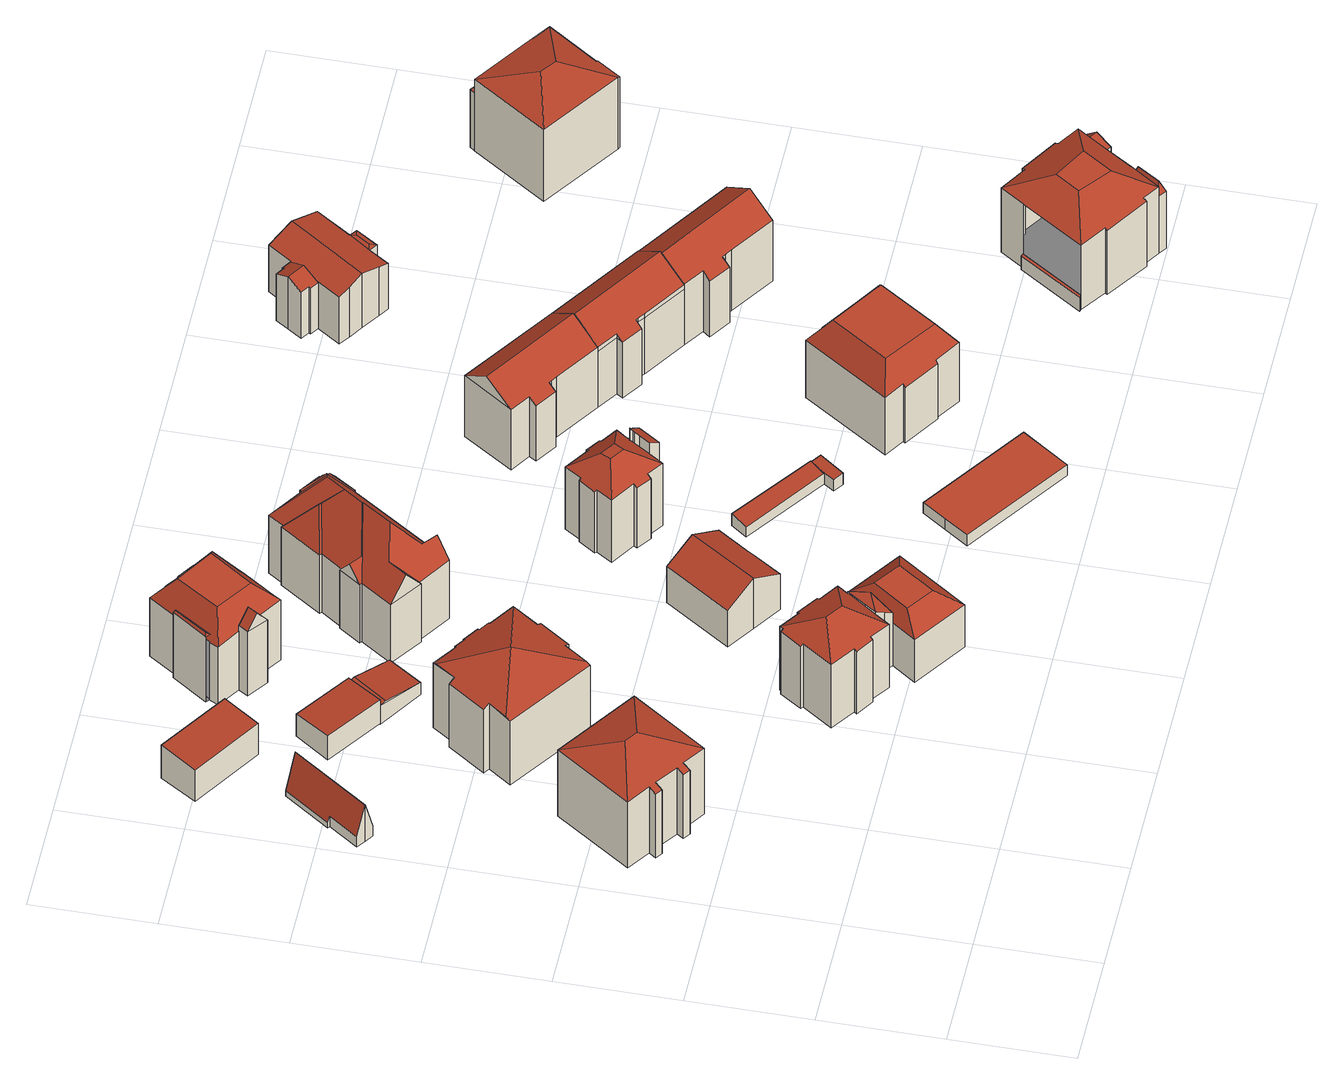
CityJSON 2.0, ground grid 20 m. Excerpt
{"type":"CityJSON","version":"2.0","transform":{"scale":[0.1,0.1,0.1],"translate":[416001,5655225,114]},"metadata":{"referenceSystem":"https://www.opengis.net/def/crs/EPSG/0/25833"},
"CityObjects":{
"building1":{"type":"Building","attributes":{"Dachtyp_tdc":"tdcFreeFormRoof","Gemeindeschluessel":14612000,"Dachneigung":20.12,"QualitaetDacherkennung":74,"Geometrietyp2DReferenz":"3000","measuredHeight":16.98,"function":"31001_9998","roofType":"5000"},"geometry":[{"type":"Solid","lod":"2","boundaries":[[[[0,1,2,3]],[[1,4,5,2]],[[4,6,7,5]],[[6,8,9,7]],[[10,11,12,13]],[[8,14,15,9]],[[14,16,17,15]],[[16,10,13,17]],[[11,18,19,12]],[[18,20,21,19]],[[20,22,23,21]],[[22,0,3,23]],[[18,11,10,16,14,8,6,4,1,0,24,25]],[[0,22,24]],[[3,2,5,7,9,15,17,13,12,19,21,23]],[[22,20,25,24]],[[20,18,25]]]],"semantics":{"surfaces":[{"type":"WallSurface"},{"type":"RoofSurface"},{"type":"GroundSurface"}],"values":[[0,0,0,0,0,0,0,0,0,0,0,0,1,1,2,1,1]]}}]},
"building2":{"type":"Building","attributes":{"Dachtyp_tdc":"tdcFreeFormRoof","Gemeindeschluessel":14612000,"Dachneigung":73.75,"QualitaetDacherkennung":15,"Geometrietyp2DReferenz":"3000","measuredHeight":8.06,"function":"31001_9998","roofType":"5000"},"geometry":[{"type":"Solid","lod":"2","boundaries":[[[[26,27,28,29]],[[27,30,31,28]],[[30,32,33,31]],[[32,34,35,33]],[[34,36,37,35]],[[36,38,39,37]],[[38,40,41,39]],[[40,26,29,41]],[[36,34,32,30]],[[30,27,26,40,38,36]],[[29,28,31,33,35,37,39,41]]]],"semantics":{"surfaces":[{"type":"WallSurface"},{"type":"RoofSurface"},{"type":"GroundSurface"}],"values":[[0,0,0,0,0,0,0,0,1,1,2]]}}]},
"building3":{"type":"Building","attributes":{"Dachtyp_tdc":"tdcPolyFlatRoof","Gemeindeschluessel":14612000,"Dachneigung":3.18,"QualitaetDacherkennung":76,"Geometrietyp2DReferenz":"3000","measuredHeight":7.12,"function":"31001_9998","roofType":"2100"},"geometry":[{"type":"Solid","lod":"2","boundaries":[[[[42,43,44,45]],[[43,46,47,44]],[[46,48,49,47]],[[48,42,45,49]],[[48,46,43,42]],[[45,44,47,49]]]],"semantics":{"surfaces":[{"type":"WallSurface"},{"type":"RoofSurface"},{"type":"GroundSurface"}],"values":[[0,0,0,0,1,2]]}}]},
"building4":{"type":"Building","attributes":{"Dachtyp_tdc":"tdcFreeFormRoof","Gemeindeschluessel":14612000,"Dachneigung":22.61,"QualitaetDacherkennung":59,"Geometrietyp2DReferenz":"3000","measuredHeight":17.23,"function":"31001_9998","roofType":"5000"},"geometry":[{"type":"Solid","lod":"2","boundaries":[[[[50,51,52,53]],[[51,54,55,52]],[[54,56,57,55]],[[56,58,59,57]],[[58,60,61,59]],[[60,62,63,61]],[[62,64,65,63]],[[64,66,67,65]],[[66,68,69,67]],[[68,70,71,69]],[[70,72,73,71]],[[72,74,75,73]],[[74,76,77,75]],[[76,78,79,77]],[[78,80,81,79]],[[80,82,83,81]],[[82,84,85,83]],[[84,86,87,85]],[[86,88,89,87]],[[88,50,53,89]],[[90,91,68,66,64,62,92]],[[93,88,86,84,82,80,78,76,74,72,70,91,90]],[[90,94,56,54,51,50,93]],[[58,94,90,92,60]],[[62,60,92]],[[58,56,94]],[[70,68,91]],[[50,88,93]],[[53,52,55,57,59,61,63,65,67,69,71,73,75,77,79,81,83,85,87,89]]]],"semantics":{"surfaces":[{"type":"WallSurface"},{"type":"RoofSurface"},{"type":"GroundSurface"}],"values":[[0,0,0,0,0,0,0,0,0,0,0,0,0,0,0,0,0,0,0,0,1,1,1,1,0,0,0,0,2]]}}]},
"building5":{"type":"Building","attributes":{"Dachtyp_tdc":"tdcPolyFlatRoof","Gemeindeschluessel":14612000,"Dachneigung":2.98,"QualitaetDacherkennung":59,"Geometrietyp2DReferenz":"3000","measuredHeight":5.09,"function":"31001_9998","roofType":"2100"},"geometry":[{"type":"Solid","lod":"2","boundaries":[[[[95,96,97,98]],[[96,99,100,97]],[[99,101,102,100]],[[101,95,98,102]],[[101,99,96,95]],[[98,97,100,102]]]],"semantics":{"surfaces":[{"type":"WallSurface"},{"type":"RoofSurface"},{"type":"GroundSurface"}],"values":[[0,0,0,0,1,2]]}}]},
"building6":{"type":"Building","attributes":{"Dachtyp_tdc":"tdcGableRoof","Gemeindeschluessel":14612000,"Dachneigung":12.32,"QualitaetDacherkennung":48,"Geometrietyp2DReferenz":"3000","measuredHeight":4.24,"function":"31001_9998","roofType":"3100"},"geometry":[{"type":"Solid","lod":"2","boundaries":[[[[103,104,105,106]],[[104,107,108,105]],[[107,109,110,108]],[[109,103,106,110]],[[107,104,111]],[[103,109,112]],[[104,103,112,111]],[[109,107,111,112]],[[106,105,108,110]]]],"semantics":{"surfaces":[{"type":"WallSurface"},{"type":"RoofSurface"},{"type":"GroundSurface"}],"values":[[0,0,0,0,0,0,1,1,2]]}}]},
"building7":{"type":"Building","attributes":{"Gemeindeschluessel":14612000,"Geometrietyp2DReferenz":"3000","function":"31001_9998","roofType":"9999"},"children":["building7-1","building7-2","building7-3"]},
"building7-1":{"type":"BuildingPart","attributes":{"Dachtyp_tdc":"tdcHipRoof","Dachneigung":28.48,"QualitaetDacherkennung":63,"Geometrietyp2DReferenz":"3000","measuredHeight":16.71,"roofType":"3200"},"parents":["building7"],"geometry":[{"type":"MultiSurface","lod":"2","boundaries":[[[113,114,115,116]],[[114,117,118,115]],[[117,119,120,118]],[[119,121,122,120]],[[121,123,124,122]],[[123,125,126,124]],[[125,127,128,126]],[[127,129,130,128]],[[129,131,132,130]],[[131,133,134,132]],[[133,135,136,134]],[[135,137,138,136]],[[137,139,140,138]],[[139,141,142,140]],[[143,144,145,146]],[[144,147,148,145]],[[147,149,150,148]],[[149,113,116,150]],[[144,143,141,139,137,151]],[[127,125,123,121,119,117,152]],[[137,135,133,131,129,127,152,151]],[[117,114,113,149,147,144,151,152]],[[116,115,118,120,122,124,126,128,130,132,134,136,138,140,142,146,145,148,150]]],"semantics":{"surfaces":[{"type":"WallSurface"},{"type":"RoofSurface"},{"type":"GroundSurface"}],"values":[0,0,0,0,0,0,0,0,0,0,0,0,0,0,0,0,0,0,1,1,1,1,2]}}]},
"building7-2":{"type":"BuildingPart","attributes":{"Dachtyp_tdc":"tdcTentRoof","Dachneigung":63.16,"QualitaetDacherkennung":28,"Geometrietyp2DReferenz":"3000","measuredHeight":14.8,"roofType":"4000"},"parents":["building7"],"geometry":[{"type":"MultiSurface","lod":"2","boundaries":[[[153,154,155,156,157]],[[154,158,146,155]],[[158,143,146]],[[159,160,161,142,141]],[[160,162,163,164,161]],[[153,162,165]],[[158,154,153,165]],[[159,158,165]],[[162,160,159,165]],[[156,155,146,142,161,164]]],"semantics":{"surfaces":[{"type":"WallSurface"},{"type":"RoofSurface"},{"type":"GroundSurface"}],"values":[0,0,0,0,0,1,1,1,1,2]}}]},
"building7-3":{"type":"BuildingPart","attributes":{"Dachtyp_tdc":"tdcCutTentRoof","Dachneigung":43.77,"QualitaetDacherkennung":62,"Geometrietyp2DReferenz":"3000","measuredHeight":12.51,"roofType":"9999"},"parents":["building7"],"geometry":[{"type":"MultiSurface","lod":"2","boundaries":[[[163,166,167,164]],[[166,168,169,167]],[[168,170,171,169]],[[170,172,173,171]],[[172,174,156,173]],[[174,157,156]],[[168,166,175,176]],[[170,168,176,177]],[[172,170,177,178]],[[166,163,157,174,172,178,175]],[[178,177,176,175]],[[164,167,169,171,173,156]]],"semantics":{"surfaces":[{"type":"WallSurface"},{"type":"RoofSurface"},{"type":"GroundSurface"}],"values":[0,0,0,0,0,0,1,1,1,1,1,2]}}]},
"building8":{"type":"Building","attributes":{"Gemeindeschluessel":14612000,"Geometrietyp2DReferenz":"3000","function":"31001_9998","roofType":"9999"},"children":["building8-1","building8-2","building8-3"]},
"building8-1":{"type":"BuildingPart","attributes":{"Dachtyp_tdc":"tdcGableRoof","Dachneigung":56.46,"QualitaetDacherkennung":39,"Geometrietyp2DReferenz":"3000","measuredHeight":16.52,"roofType":"3100"},"parents":["building8"],"geometry":[{"type":"MultiSurface","lod":"2","boundaries":[[[179,180,181,182,183]],[[180,184,185,181]],[[184,186,187,188,185]],[[184,180,189]],[[179,186,190]],[[180,179,190,189]],[[186,184,189,190]],[[182,181,185,188]]],"semantics":{"surfaces":[{"type":"WallSurface"},{"type":"RoofSurface"},{"type":"GroundSurface"}],"values":[0,0,0,0,0,1,1,2]}}]},
"building8-2":{"type":"BuildingPart","attributes":{"Dachtyp_tdc":"tdcFreeFormRoof","Dachneigung":47.34,"QualitaetDacherkennung":14,"Geometrietyp2DReferenz":"3000","measuredHeight":14.42,"roofType":"5000"},"parents":["building8"],"geometry":[{"type":"MultiSurface","lod":"2","boundaries":[[[191,192,193]],[[194,191,193,195]],[[196,197,198,199,200]],[[192,201,199,198]],[[201,195,202,200,199]],[[194,195,201]],[[191,194,201,192]]],"semantics":{"surfaces":[{"type":"RoofSurface"},{"type":"GroundSurface"},{"type":"WallSurface"}],"values":[0,0,1,2,2,0,0]}}]},
"building8-3":{"type":"BuildingPart","attributes":{"Dachtyp_tdc":"tdcCutTentRoof","Dachneigung":51.37,"QualitaetDacherkennung":47,"Geometrietyp2DReferenz":"3000","measuredHeight":16.98,"roofType":"9999"},"parents":["building8"],"geometry":[{"type":"MultiSurface","lod":"2","boundaries":[[[187,203,188]],[[203,204,205,188]],[[204,206,197,205]],[[202,207,200]],[[207,208,209,200]],[[208,210,211,209]],[[210,212,213,211]],[[212,214,215,213]],[[214,216,217,215]],[[216,218,219,217]],[[218,220,221,219]],[[220,222,223,221]],[[222,224,225,223]],[[224,226,227,225]],[[226,228,229,227]],[[228,230,231,229]],[[230,232,233,231]],[[232,234,235,233]],[[234,236,237,235]],[[236,238,239,237]],[[238,183,182,239]],[[208,207,202,240,206,204,241,242]],[[226,224,222,220,218,216,214,212,210,208,242,243]],[[236,234,232,230,228,226,243,244]],[[204,203,187,183,238,236,244,241]],[[244,243,242,241]],[[188,205,197,196,200,209,211,213,215,217,219,221,223,225,227,229,231,233,235,237,239,182]]],"semantics":{"surfaces":[{"type":"WallSurface"},{"type":"RoofSurface"},{"type":"GroundSurface"}],"values":[0,0,0,0,0,0,0,0,0,0,0,0,0,0,0,0,0,0,0,0,0,1,1,1,1,1,2]}}]},
"building9":{"type":"Building","attributes":{"Dachtyp_tdc":"tdcGableRoof","Gemeindeschluessel":14612000,"Dachneigung":29.29,"QualitaetDacherkennung":78,"Geometrietyp2DReferenz":"3000","measuredHeight":10.81,"function":"31001_9998","roofType":"3100"},"geometry":[{"type":"Solid","lod":"2","boundaries":[[[[245,246,247,248]],[[246,249,250,247]],[[249,251,252,250]],[[251,253,254,252]],[[253,255,256,254]],[[255,257,258,256]],[[257,259,260,258]],[[259,245,248,260]],[[255,253,251,249]],[[249,246,245,259,257,255]],[[248,247,250,252,254,256,258,260]]]],"semantics":{"surfaces":[{"type":"WallSurface"},{"type":"RoofSurface"},{"type":"GroundSurface"}],"values":[[0,0,0,0,0,0,0,0,1,1,2]]}}]},
"building10":{"type":"Building","attributes":{"Dachtyp_tdc":"tdcFreeFormRoof","Gemeindeschluessel":14612000,"Dachneigung":52.91,"QualitaetDacherkennung":22,"Geometrietyp2DReferenz":"3000","measuredHeight":20.85,"function":"31001_9998","roofType":"5000"},"geometry":[{"type":"Solid","lod":"2","boundaries":[[[[261,262,263,264]],[[262,265,266,263]],[[265,267,268,266]],[[267,269,270,268]],[[269,271,272,270]],[[271,273,274,272]],[[273,275,276,274]],[[275,277,278,276]],[[277,279,280,278]],[[279,281,282,280]],[[281,283,284,282]],[[283,285,286,284]],[[285,287,288,286]],[[287,289,290,288]],[[289,291,292,290]],[[291,293,294,292]],[[293,295,296,294]],[[295,297,298,296]],[[297,299,300,298]],[[299,301,302,300]],[[301,303,304,302]],[[303,305,306,304]],[[305,307,308,306]],[[307,309,310,308]],[[309,311,312,310]],[[311,313,314,312]],[[313,261,264,314]],[[315,316,317,318,313,311]],[[315,311,309]],[[316,315,309,307]],[[319,320,317,316,307,305]],[[319,305,303]],[[320,319,303,301]],[[321,322,323,324,325,326,327,318,317,320,301,299]],[[328,321,299,297]],[[329,330,331,328,297,295]],[[329,295,293]],[[330,329,293,291]],[[331,330,291,289]],[[332,333,322,321,328,331,289,287]],[[334,332,287,285]],[[335,334,285,283]],[[335,283,281]],[[333,332,334,335,281,279]],[[323,322,333,279,277]],[[324,323,277,275]],[[325,324,275,273]],[[336,337,326,325,273,271]],[[336,271,269]],[[337,336,269,267]],[[338,327,326,337,267,265]],[[339,338,265,262]],[[339,262,261]],[[318,327,338,339,261,313]],[[264,263,266,268,270,272,274,276,278,280,282,284,286,288,290,292,294,296,298,300,302,304,306,308,310,312,314]]]],"semantics":{"surfaces":[{"type":"WallSurface"},{"type":"RoofSurface"},{"type":"GroundSurface"}],"values":[[0,0,0,0,0,0,0,0,0,0,0,0,0,0,0,0,0,0,0,0,0,0,0,0,0,0,0,1,0,1,1,0,1,1,1,1,1,1,1,1,1,1,1,1,1,1,1,1,1,1,1,1,0,1,2]]}}]},
"building11":{"type":"Building","attributes":{"Gemeindeschluessel":14612000,"Geometrietyp2DReferenz":"3000","function":"31001_9998","roofType":"9999"},"children":["building11-1","building11-2"]},
"building11-1":{"type":"BuildingPart","attributes":{"Dachtyp_tdc":"tdcPolyFlatRoof","Dachneigung":35.39,"QualitaetDacherkennung":50,"Geometrietyp2DReferenz":"3000","measuredHeight":15.8,"roofType":"2100"},"parents":["building11"],"geometry":[{"type":"MultiSurface","lod":"2","boundaries":[[[340,341,342,343]],[[341,344,345,342]],[[344,346,347,345]],[[346,348,349,347]],[[348,350,351,349]],[[350,352,353,351]],[[352,354,353]],[[341,340,343,342,355]],[[341,352,350,348,346,344,341,340]],[[343,342,345,347,349,351,353,342]]],"semantics":{"surfaces":[{"type":"WallSurface"},{"type":"RoofSurface"},{"type":"GroundSurface"}],"values":[0,0,0,0,0,0,0,0,1,2]}}]},
"building11-2":{"type":"BuildingPart","attributes":{"Dachtyp_tdc":"tdcCutTentRoof","Dachneigung":39.2,"QualitaetDacherkennung":38,"Geometrietyp2DReferenz":"3000","measuredHeight":16.59,"roofType":"9999"},"parents":["building11"],"geometry":[{"type":"MultiSurface","lod":"2","boundaries":[[[356,357,358,359]],[[357,360,361,358]],[[360,362,363,361]],[[362,364,365,363]],[[364,366,367,365]],[[366,368,369,367]],[[368,370,371,369]],[[370,372,373,371]],[[372,374,375,373]],[[374,376,377,375]],[[376,378,343,377]],[[378,355,342,343]],[[354,379,380,353]],[[379,381,382,380]],[[381,383,384,382]],[[383,385,386,384]],[[385,387,388,386]],[[387,389,390,388]],[[389,391,392,390]],[[391,393,394,392]],[[393,356,359,394]],[[370,368,366,364,362,360,395,396]],[[379,354,355,378,376,374,372,370,396,397]],[[389,387,385,383,381,379,397,398]],[[360,357,356,393,391,389,398,395]],[[398,397,396,395]],[[359,358,361,363,365,367,369,371,373,375,377,343,342,353,380,382,384,386,388,390,392,394]]],"semantics":{"surfaces":[{"type":"WallSurface"},{"type":"RoofSurface"},{"type":"GroundSurface"}],"values":[0,0,0,0,0,0,0,0,0,0,0,0,0,0,0,0,0,0,0,0,0,1,1,1,1,1,2]}}]},
"building12":{"type":"Building","attributes":{"Dachtyp_tdc":"tdcPolyFlatRoof","Gemeindeschluessel":14612000,"Dachneigung":0,"QualitaetDacherkennung":91,"Geometrietyp2DReferenz":"3000","measuredHeight":2.3,"function":"31001_2463","roofType":"1000"},"geometry":[{"type":"Solid","lod":"2","boundaries":[[[[399,400,401,402]],[[400,403,404,401]],[[403,405,406,404]],[[405,407,408,406]],[[407,409,410,408]],[[409,399,402,410]],[[409,407,405,403,400,399]],[[402,401,404,406,408,410]]]],"semantics":{"surfaces":[{"type":"WallSurface"},{"type":"RoofSurface"},{"type":"GroundSurface"}],"values":[[0,0,0,0,0,0,1,2]]}}]},
"building13":{"type":"Building","attributes":{"Dachtyp_tdc":"tdcPolyFlatRoof","Gemeindeschluessel":14612000,"Dachneigung":7.41,"QualitaetDacherkennung":47,"Geometrietyp2DReferenz":"3000","measuredHeight":2.55,"function":"31001_9998","roofType":"2100"},"geometry":[{"type":"Solid","lod":"2","boundaries":[[[[411,412,413,414]],[[412,415,416,413]],[[415,417,418,416]],[[417,411,414,418]],[[417,415,412,411]],[[414,413,416,418]]]],"semantics":{"surfaces":[{"type":"WallSurface"},{"type":"RoofSurface"},{"type":"GroundSurface"}],"values":[[0,0,0,0,1,2]]}}]},
"building14":{"type":"Building","attributes":{"Dachtyp_tdc":"tdcPolyFlatRoof","Gemeindeschluessel":14612000,"Dachneigung":5.05,"QualitaetDacherkennung":65,"Geometrietyp2DReferenz":"3000","measuredHeight":2.51,"function":"31001_9998","roofType":"2100"},"geometry":[{"type":"Solid","lod":"2","boundaries":[[[[419,420,413,421]],[[420,422,414,413]],[[422,423,424,414]],[[423,425,426,424]],[[425,419,421,426]],[[425,423,422,420,419]],[[421,413,414,424,426]]]],"semantics":{"surfaces":[{"type":"WallSurface"},{"type":"RoofSurface"},{"type":"GroundSurface"}],"values":[[0,0,0,0,0,1,2]]}}]},
"building15":{"type":"Building","attributes":{"Dachtyp_tdc":"tdcCutTentRoof","Gemeindeschluessel":14612000,"Dachneigung":0.14,"QualitaetDacherkennung":75,"Geometrietyp2DReferenz":"3000","measuredHeight":16.77,"function":"31001_9998","roofType":"9999"},"geometry":[{"type":"Solid","lod":"2","boundaries":[[[[427,428,429,430]],[[428,431,432,429]],[[431,433,434,432]],[[433,435,436,434]],[[435,437,438,436]],[[437,439,440,438]],[[439,441,442,440]],[[441,443,444,442]],[[443,445,446,444]],[[445,447,448,446]],[[447,449,450,448]],[[449,451,452,450]],[[451,453,454,452]],[[453,455,456,454]],[[455,457,458,456]],[[457,459,460,458]],[[459,461,462,460]],[[461,463,464,462]],[[463,465,466,464]],[[465,427,430,466]],[[449,447,445,443,441,439,437,435,433,431,467,468]],[[459,457,455,453,451,449,468,469]],[[461,459,469,470]],[[431,428,427,465,463,461,470,467]],[[470,469,468,467]],[[430,429,432,434,436,438,440,442,444,446,448,450,452,454,456,458,460,462,464,466]]]],"semantics":{"surfaces":[{"type":"WallSurface"},{"type":"RoofSurface"},{"type":"GroundSurface"}],"values":[[0,0,0,0,0,0,0,0,0,0,0,0,0,0,0,0,0,0,0,0,1,1,1,1,1,2]]}}]},
"building16":{"type":"Building","attributes":{"Dachtyp_tdc":"tdcFreeFormRoof","Gemeindeschluessel":14612000,"Dachneigung":34.65,"QualitaetDacherkennung":77,"Geometrietyp2DReferenz":"3000","measuredHeight":16.44,"function":"31001_9998","roofType":"5000"},"geometry":[{"type":"Solid","lod":"2","boundaries":[[[[471,472,473,474]],[[472,475,476,473]],[[475,477,478,476]],[[477,479,480,478]],[[479,481,482,480]],[[481,483,484,482]],[[483,485,486,484]],[[485,487,488,486]],[[487,489,490,488]],[[489,471,474,490]],[[479,477,475,472,471,491,492,485,483,481]],[[491,489,487,492]],[[487,485,492]],[[471,489,491]],[[474,473,476,478,480,482,484,486,488,490]]]],"semantics":{"surfaces":[{"type":"WallSurface"},{"type":"RoofSurface"},{"type":"GroundSurface"}],"values":[[0,0,0,0,0,0,0,0,0,0,1,1,0,0,2]]}}]},
"building17":{"type":"Building","attributes":{"Dachtyp_tdc":"tdcFreeFormRoof","Gemeindeschluessel":14612000,"Dachneigung":35.17,"QualitaetDacherkennung":77,"Geometrietyp2DReferenz":"3000","measuredHeight":16.48,"function":"31001_9998","roofType":"5000"},"geometry":[{"type":"Solid","lod":"2","boundaries":[[[[493,494,474,495]],[[494,496,490,474]],[[496,497,498,490]],[[497,499,500,498]],[[499,501,502,500]],[[501,503,504,502]],[[503,505,506,504]],[[505,507,508,506]],[[507,509,510,508]],[[509,493,495,510]],[[509,507,511,512,513,514,515,516,471,517]],[[518,516,515,519]],[[496,518,519,497]],[[497,519,515,514,499]],[[494,471,516,518,496]],[[509,517,493]],[[493,517,471,494]],[[499,514,513,501]],[[501,513,512,503]],[[503,512,511,505]],[[505,511,507]],[[495,474,490,498,500,502,504,506,508,510]]]],"semantics":{"surfaces":[{"type":"WallSurface"},{"type":"RoofSurface"},{"type":"GroundSurface"}],"values":[[0,0,0,0,0,0,0,0,0,0,1,1,0,0,0,0,0,0,0,0,0,2]]}}]},
"building18":{"type":"Building","attributes":{"Dachtyp_tdc":"tdcFreeFormRoof","Gemeindeschluessel":14612000,"Dachneigung":35.16,"QualitaetDacherkennung":81,"Geometrietyp2DReferenz":"3000","measuredHeight":16.44,"function":"31001_9998","roofType":"5000"},"geometry":[{"type":"Solid","lod":"2","boundaries":[[[[520,521,498,500]],[[521,522,523,498]],[[522,524,525,523]],[[524,526,527,525]],[[526,528,529,527]],[[528,530,531,529]],[[530,532,533,531]],[[532,534,535,533]],[[534,536,537,535]],[[536,520,500,537]],[[521,520,538]],[[539,522,521,538]],[[536,534,532,530,528,526,524,539,538,520]],[[524,522,539]],[[500,498,523,525,527,529,531,533,535,537]]]],"semantics":{"surfaces":[{"type":"WallSurface"},{"type":"RoofSurface"},{"type":"GroundSurface"}],"values":[[0,0,0,0,0,0,0,0,0,0,0,1,1,0,2]]}}]},
"building19":{"type":"Building","attributes":{"Gemeindeschluessel":14612000,"Geometrietyp2DReferenz":"3000","function":"31001_9998","roofType":"9999"},"children":["building19-1","building19-2","building19-3"]},
"building19-1":{"type":"BuildingPart","attributes":{"Dachtyp_tdc":"tdcGableRoof","Dachneigung":23.43,"QualitaetDacherkennung":62,"Geometrietyp2DReferenz":"3000","measuredHeight":11.13,"roofType":"3100"},"parents":["building19"],"geometry":[{"type":"MultiSurface","lod":"2","boundaries":[[[540,541,542,543]],[[541,544,545,542]],[[544,546,547,545]],[[546,548,549,547]],[[548,550,551,549]],[[550,552,553,551]],[[554,555,556,557]],[[555,540,543,556]],[[558,559,552,550,548,546,544]],[[544,541,540,555,554,560,558]],[[543,542,545,547,549,551,553,561,557,556]]],"semantics":{"surfaces":[{"type":"WallSurface"},{"type":"RoofSurface"},{"type":"GroundSurface"}],"values":[0,0,0,0,0,0,0,0,1,1,2]}}]},
"building19-2":{"type":"BuildingPart","attributes":{"Dachtyp_tdc":"tdcGableRoof","Dachneigung":19.43,"QualitaetDacherkennung":80,"Geometrietyp2DReferenz":"3000","measuredHeight":11.69,"roofType":"3100"},"parents":["building19"],"geometry":[{"type":"MultiSurface","lod":"2","boundaries":[[[562,563,564]],[[562,565,566,563]],[[565,567,568,566]],[[567,569,570,568]],[[569,571,572,570]],[[571,573,574,572]],[[573,575,557,574]],[[575,554,557]],[[576,577,578,553,552]],[[577,579,580,578]],[[579,581,582,580]],[[581,583,584,582]],[[583,585,584]],[[579,577,576,559,586,560,575,573,571,569]],[[569,567,565,562,583,581,579]],[[563,566,568,570,572,574,557,561,553,578,580,582,584]]],"semantics":{"surfaces":[{"type":"WallSurface"},{"type":"RoofSurface"},{"type":"GroundSurface"}],"values":[0,0,0,0,0,0,0,0,0,0,0,0,0,1,1,2]}}]},
"building19-3":{"type":"BuildingPart","attributes":{"Dachtyp_tdc":"tdcFreeFormRoof","Dachneigung":12.25,"QualitaetDacherkennung":34,"Geometrietyp2DReferenz":"3000","measuredHeight":9.79,"roofType":"5000"},"parents":["building19"],"geometry":[{"type":"MultiSurface","lod":"2","boundaries":[[[585,587,588,584]],[[587,589,590,588]],[[589,564,563,590]],[[591,564,589]],[[592,591,589,587]],[[592,587,585]],[[591,592,585,564]],[[584,588,590,563]]],"semantics":{"surfaces":[{"type":"WallSurface"},{"type":"RoofSurface"},{"type":"GroundSurface"}],"values":[0,0,0,1,1,1,1,2]}}]},
"building20":{"type":"Building","attributes":{"Gemeindeschluessel":14612000,"Geometrietyp2DReferenz":"3000","function":"31001_9998","roofType":"9999"},"children":["building20-1","building20-2","building20-3","building20-4"]},
"building20-1":{"type":"BuildingPart","attributes":{"Dachtyp_tdc":"tdcCutTentRoof","Dachneigung":26.39,"QualitaetDacherkennung":58,"Geometrietyp2DReferenz":"3000","measuredHeight":17.08,"roofType":"9999"},"parents":["building20"],"geometry":[{"type":"MultiSurface","lod":"2","boundaries":[[[593,594,595,596]],[[594,597,595]],[[598,599,600,601,602,603]],[[604,605,606,607,608]],[[605,609,610,606]],[[609,611,612,610]],[[611,613,614,612]],[[613,615,616,617,614]],[[618,619,620,621,622]],[[619,623,624,620]],[[623,625,626,624]],[[625,593,596,626]],[[604,599,598,627,628,629]],[[615,613,611,609,605,604,629,630]],[[619,618,615,630,631]],[[627,594,593,625,623,619,631,628]],[[631,630,629,628]],[[596,595,632,633,602,601,607,606,610,612,614,617,621,620,624,626]]],"semantics":{"surfaces":[{"type":"WallSurface"},{"type":"RoofSurface"},{"type":"GroundSurface"}],"values":[0,0,0,0,0,0,0,0,0,0,0,0,1,1,1,1,1,2]}}]},
"building20-2":{"type":"BuildingPart","attributes":{"Dachtyp_tdc":"tdcGableRoof","Dachneigung":43.26,"QualitaetDacherkennung":29,"Geometrietyp2DReferenz":"3000","measuredHeight":14.4,"roofType":"3100"},"parents":["building20"],"geometry":[{"type":"MultiSurface","lod":"2","boundaries":[[[597,634,595]],[[634,635,636,595]],[[635,637,638,636]],[[637,639,640,638]],[[639,603,602,640]],[[637,635,634,597,641,642]],[[642,603,639,637]],[[633,632,595,636,638,640,602]]],"semantics":{"surfaces":[{"type":"WallSurface"},{"type":"RoofSurface"},{"type":"GroundSurface"}],"values":[0,0,0,0,0,1,1,2]}}]},
"building20-3":{"type":"BuildingPart","attributes":{"Dachtyp_tdc":"tdcPolyFlatRoof","Dachneigung":0,"QualitaetDacherkennung":0,"Geometrietyp2DReferenz":"3000","measuredHeight":3.01,"roofType":"9999"},"parents":["building20"],"geometry":[{"type":"MultiSurface","lod":"2","boundaries":[[[616,622,643,644]],[[644,643,645,646]],[[643,622,621,645]],[[616,644,646,617]],[[646,645,621,617]],[[622,616,617,621]]],"semantics":{"surfaces":[{"type":"RoofSurface"},{"type":"WallSurface"},{"type":"GroundSurface"},{"type":"ClosureSurface","isClosure":"1","QuelleClosure":"LoD1Solid"}],"values":[0,1,1,1,2,3]}}]},
"building20-4":{"type":"BuildingPart","attributes":{"Dachtyp_tdc":"tdcFreeFormRoof","Dachneigung":70.73,"QualitaetDacherkennung":31,"Geometrietyp2DReferenz":"3000","measuredHeight":14.59,"roofType":"5000"},"parents":["building20"],"geometry":[{"type":"MultiSurface","lod":"2","boundaries":[[[600,647,648,601]],[[647,649,650,648]],[[649,608,607,650]],[[651,608,649]],[[652,651,649,647]],[[652,647,600]],[[651,652,600,608]],[[601,648,650,607]]],"semantics":{"surfaces":[{"type":"WallSurface"},{"type":"RoofSurface"},{"type":"GroundSurface"}],"values":[0,0,0,1,1,1,1,2]}}]},
"building21":{"type":"Building","attributes":{"Gemeindeschluessel":14612000,"Geometrietyp2DReferenz":"3000","function":"31001_9998","roofType":"9999"},"children":["building21-1","building21-2"]},
"building21-1":{"type":"BuildingPart","attributes":{"Dachtyp_tdc":"tdcFreeFormRoof","Dachneigung":17.68,"QualitaetDacherkennung":71,"Geometrietyp2DReferenz":"3000","measuredHeight":17.73,"roofType":"5000"},"parents":["building21"],"geometry":[{"type":"MultiSurface","lod":"2","boundaries":[[[653,654,655,656]],[[654,657,658,655]],[[657,659,660,658]],[[659,661,662,660]],[[661,663,664,665,662]],[[666,667,668,669,670]],[[667,653,656,668]],[[663,661,671]],[[661,659,672,671]],[[659,657,654,653,667,672]],[[667,666,663,671,672]],[[656,655,658,660,662,665,669,668]]],"semantics":{"surfaces":[{"type":"WallSurface"},{"type":"RoofSurface"},{"type":"GroundSurface"}],"values":[0,0,0,0,0,0,0,1,1,1,1,2]}}]},
"building21-2":{"type":"BuildingPart","attributes":{"Dachtyp_tdc":"tdcPolyFlatRoof","Dachneigung":0,"QualitaetDacherkennung":25,"Geometrietyp2DReferenz":"3000","measuredHeight":12.4,"roofType":"1000"},"parents":["building21"],"geometry":[{"type":"MultiSurface","lod":"2","boundaries":[[[664,673,674,665]],[[673,675,676,674]],[[675,670,669,676]],[[675,673,664,670]],[[669,665,674,676]]],"semantics":{"surfaces":[{"type":"WallSurface"},{"type":"RoofSurface"},{"type":"GroundSurface"}],"values":[0,0,0,1,2]}}]}
},
"vertices":[
[183,446,146],[147,471,146],[147,471,4],[183,446,4],[139,459,141],[139,459,4],[127,467,141],[127,467,4],[135,478,146],[135,478,4],[80,499,141],[88,511,146],[88,511,4],[80,499,4],[99,503,146],[99,503,4],[91,492,141],[91,492,4],[51,536,146],[51,536,4],[136,660,146],[136,660,4],[268,570,146],[268,570,4],[170,546,173],[149,560,173],
[39,990,20],[91,1065,20],[91,1065,9],[39,990,9],[108,1054,89],[108,1054,9],[122,1044,31],[122,1044,9],[36,921,31],[36,921,9],[22,930,88],[22,930,9],[9,940,31],[9,940,9],[42,988,31],[42,988,9],
[203,1180,81],[166,1122,77],[166,1122,10],[203,1180,10],[52,1195,77],[52,1195,10],[90,1254,81],[90,1254,10],
[385,741,145],[391,737,142],[391,737,4],[385,741,4],[357,688,142],[357,688,4],[351,692,145],[351,692,4],[321,648,142],[321,648,4],[185,742,140],[185,742,4],[211,779,145],[211,779,4],[201,786,140],[201,786,4],[243,847,140],[243,847,4],[253,841,145],[253,841,4],[278,878,143],[278,878,4],[318,851,143],[318,851,4],[319,854,142],[319,854,4],[336,842,142],[336,842,4],[337,844,141],[337,844,4],[362,827,141],[362,827,4],[360,825,142],[360,825,4],[377,814,142],[377,814,4],[375,811,144],[375,811,4],[415,784,144],[415,784,4],[302,765,177],[275,873,145],[190,750,145],[414,783,145],[325,655,145],
[176,1018,61],[215,1074,57],[215,1074,10],[176,1018,10],[304,1012,57],[304,1012,10],[265,956,61],[265,956,10],
[265,956,48],[304,1012,48],[304,1012,8],[265,956,8],[374,964,34],[374,964,8],[337,909,34],[337,909,8],[314,1006,50],[275,950,50],
[433,265,135],[436,269,138],[436,269,2],[433,265,2],[397,296,138],[397,296,2],[431,346,138],[431,346,2],[427,349,135],[427,349,2],[451,384,136],[451,384,2],[455,381,139],[455,381,2],[458,387,139],[458,387,2],[492,364,139],[492,364,2],[495,368,136],[495,368,2],[529,344,136],[529,344,2],[526,340,139],[526,340,2],[558,319,139],[558,319,2],[545,301,139],[545,301,2],[546,301,139],[546,301,2],[512,252,138],[496,228,138],[496,228,2],[512,252,2],[465,250,138],[465,250,2],[462,246,135],[462,246,2],[490,298,169],[463,317,169],
[541,232,116],[528,241,128],[528,241,2],[541,232,2],[541,232,93],[512,252,143],[546,301,143],[560,291,130],[560,291,2],[575,281,116],[575,281,93],[575,281,2],[544,266,150],
[593,308,94],[593,308,2],[679,249,94],[679,249,2],[600,134,93],[600,134,2],[514,193,93],[514,193,2],[541,232,94],[586,269,127],[629,239,127],[590,180,125],[546,211,125],
[326,1154,143],[316,1138,143],[316,1138,9],[326,1154,9],[326,1154,136],[282,1161,147],[282,1161,9],[292,1177,148],[292,1177,134],[292,1177,9],[298,1150,174],[308,1166,174],
[263,1221,153],[258,1220,149],[264,1215,149],[299,1274,153],[304,1275,149],[264,1215,9],[263,1215,9],[258,1220,9],[298,1278,9],[304,1275,9],[298,1278,149],[304,1275,133],
[292,1177,135],[255,1201,133],[255,1201,9],[263,1215,132],[304,1275,134],[334,1321,134],[334,1321,9],[362,1301,136],[362,1301,9],[365,1304,131],[365,1304,9],[372,1299,131],[372,1299,9],[375,1297,131],[375,1297,9],[385,1290,131],[385,1290,9],[390,1288,131],[390,1288,9],[415,1271,132],[415,1271,9],[413,1268,137],[413,1268,9],[443,1248,138],[443,1248,9],[412,1199,138],[412,1199,9],[417,1196,130],[417,1196,9],[378,1136,128],[378,1136,9],[373,1140,137],[373,1140,9],[365,1128,138],[365,1128,9],[326,1155,136],[326,1155,9],[264,1215,133],[294,1210,179],[339,1279,179],[400,1241,179],[353,1170,179],
[652,467,80],[620,419,80],[620,419,4],[652,467,4],[573,450,112],[573,450,4],[528,480,82],[528,480,4],[600,588,82],[600,588,4],[644,558,112],[644,558,4],[691,527,80],[691,527,4],[658,478,80],[658,478,4],
[425,1020,132],[449,1055,132],[449,1055,7],[425,1020,7],[452,1053,132],[452,1053,7],[476,1088,132],[476,1088,7],[473,1090,132],[473,1090,7],[519,1158,132],[519,1158,7],[522,1155,132],[522,1155,7],[539,1181,132],[539,1181,7],[597,1143,132],[597,1143,7],[598,1146,132],[598,1146,7],[632,1123,132],[632,1123,7],[632,1121,132],[632,1121,7],[632,1118,132],[632,1118,7],[633,1115,132],[633,1115,7],[635,1107,132],[635,1107,7],[636,1102,132],[636,1102,7],[637,1099,132],[637,1099,7],[637,1098,132],[637,1098,7],[615,1065,132],[615,1065,7],[613,1067,132],[613,1067,7],[530,943,132],[530,943,7],[531,941,132],[531,941,7],[501,899,132],[501,899,7],[448,933,132],[448,933,7],[445,930,132],[445,930,7],[393,966,132],[393,966,7],[428,1017,132],[428,1017,7],[419,948,174],[440,978,175],[483,986,215],[515,1033,215],[516,920,167],[492,938,169],[609,1107,165],[609,1107,166],[608,1105,166],[557,1095,214],[537,1065,214],[536,1065,215],[515,1034,215],[612,1103,164],[634,1098,135],[625,1100,147],[613,1102,162],[613,1111,159],[609,1108,165],[620,1115,150],[627,1120,138],[528,1102,184],[531,1100,183],[457,1023,160],[437,1038,160],
[794,683,162],[793,683,162],[793,683,4],[794,683,4],[799,680,158],[799,680,4],[802,677,155],[802,677,4],[810,672,148],[810,672,4],[787,637,148],[787,637,4],[770,648,162],[770,648,4],[770,648,138],[793,683,138],
[698,741,135],[701,739,138],[701,739,4],[698,741,4],[719,766,138],[719,766,4],[760,739,138],[760,739,4],[763,743,134],[763,743,4],[786,728,133],[786,728,4],[783,723,138],[783,723,4],[809,706,138],[809,706,4],[804,699,138],[804,699,4],[797,689,138],[797,689,4],[796,687,138],[796,687,4],[794,683,138],[755,625,138],[755,625,4],[729,643,138],[729,643,4],[725,637,133],[725,637,4],[702,653,133],[702,653,4],[705,659,138],[705,659,4],[665,685,138],[665,685,4],[682,711,138],[682,711,4],[679,713,135],[679,713,4],[728,714,169],[752,698,169],[741,682,170],[718,697,170],
[975,54,28],[803,171,28],[803,171,5],[975,54,5],[829,210,28],[829,210,5],[856,249,28],[856,249,5],[1028,131,28],[1028,131,5],[1000,90,28],[1000,90,5],
[904,430,31],[886,406,27],[886,406,5],[904,430,5],[755,498,26],[755,498,5],[774,524,31],[774,524,5],
[874,389,29],[886,406,29],[874,389,5],[904,430,29],[920,418,30],[920,418,5],[890,378,30],[890,378,5],
[1152,409,125],[1149,405,133],[1149,405,7],[1152,409,7],[1184,382,134],[1184,382,7],[1160,346,134],[1160,346,7],[1162,344,129],[1162,344,7],[1146,320,129],[1146,320,7],[1148,319,126],[1148,319,7],[1132,294,126],[1132,294,7],[1130,295,129],[1130,295,7],[1115,273,129],[1115,273,7],[1113,275,134],[1113,275,7],[1091,242,134],[1091,242,7],[1050,269,132],[1050,269,7],[1049,266,126],[1049,266,7],[991,304,125],[991,304,7],[993,307,131],[993,307,7],[961,328,130],[961,328,7],[1053,468,130],[1053,468,7],[1088,445,131],[1088,445,7],[1091,450,123],[1091,450,7],[1146,372,175],[1083,277,175],[999,335,175],[1060,427,175],
[972,768,136],[900,816,136],[900,816,7],[972,768,7],[891,822,136],[891,822,7],[887,825,136],[887,825,7],[879,813,126],[879,813,7],[845,836,126],[845,836,7],[852,848,136],[852,848,7],[820,869,136],[820,869,7],[874,951,138],[874,951,7],[1026,849,138],[1026,849,7],[1001,811,171],[848,912,171],
[1005,746,127],[972,768,127],[1005,746,7],[1026,849,127],[1178,748,127],[1178,748,7],[1124,667,127],[1124,667,7],[1054,713,127],[1054,713,7],[1044,721,127],[1044,721,7],[1039,724,127],[1039,724,7],[1031,713,127],[1031,713,7],[998,735,127],[998,735,7],[1039,724,136],[1044,721,136],[1054,713,136],[1124,667,136],[1152,709,171],[1000,809,171],[1005,746,136],[1026,849,137],[1178,748,138],
[1124,667,137],[1178,748,137],[1334,645,137],[1334,645,7],[1280,564,137],[1280,564,7],[1208,612,137],[1208,612,7],[1197,619,137],[1197,619,7],[1191,622,137],[1191,622,7],[1183,610,126],[1183,610,7],[1148,633,126],[1148,633,7],[1157,645,137],[1157,645,7],[1150,707,171],[1306,604,171],
[1023,1218,121],[1010,1227,121],[1010,1227,22],[1023,1218,22],[1025,1250,134],[1025,1250,22],[1039,1271,122],[1039,1271,22],[1053,1262,122],[1053,1262,22],[1055,1265,120],[1055,1265,22],[1069,1256,120],[1069,1256,22],[1035,1206,120],[1022,1215,120],[1022,1215,22],[1035,1206,22],[1053,1232,134],[1067,1252,122],[1038,1210,122],[1053,1232,22],
[1117,1145,120],[1117,1145,22],[1117,1145,118],[1095,1112,120],[1095,1112,22],[1079,1122,127],[1079,1122,22],[1050,1142,139],[1050,1142,22],[1027,1157,129],[1027,1157,22],[1010,1169,122],[1010,1169,22],[1035,1206,122],[1069,1256,122],[1095,1294,122],[1095,1294,22],[1135,1267,139],[1135,1267,22],[1180,1237,120],[1180,1237,22],[1142,1181,120],[1142,1181,22],[1142,1181,118],[1053,1232,122],
[1155,1172,118],[1155,1172,22],[1131,1136,118],[1131,1136,22],[1129,1148,120],[1144,1170,120],
[1512,181,146],[1509,175,149],[1509,175,6],[1512,181,6],[1509,175,128],[1514,108,151],[1482,59,151],[1482,59,129],[1482,59,6],[1514,108,6],[1514,108,139],[1450,11,150],[1424,28,149],[1424,28,6],[1450,11,6],[1450,11,129],[1421,23,146],[1421,23,6],[1352,69,143],[1352,69,6],[1355,73,146],[1355,73,6],[1314,101,144],[1314,101,36],[1314,101,6],[1381,203,144],[1407,242,144],[1407,242,6],[1381,203,6],[1381,203,36],[1450,214,146],[1450,214,6],[1454,219,143],[1454,219,6],[1543,152,151],[1476,130,176],[1444,82,176],[1394,121,176],[1420,161,176],[1543,152,6],[1530,133,6],
[1509,175,127],[1556,144,127],[1556,144,6],[1543,124,150],[1543,124,6],[1527,99,139],[1527,99,6],[1543,152,127],[1530,133,150],
[1377,205,36],[1310,103,36],[1377,205,6],[1310,103,6],
[1495,51,129],[1495,51,6],[1463,2,129],[1463,2,6],[1461,13,151],[1484,49,151],
[1528,883,161],[1531,881,159],[1531,881,7],[1528,883,7],[1505,842,159],[1505,842,7],[1501,844,161],[1501,844,7],[1373,931,161],[1373,931,7],[1455,1053,161],[1455,1053,131],[1455,1053,7],[1556,984,161],[1584,965,161],[1584,965,7],[1556,984,7],[1556,984,131],[1469,955,184],[1494,937,184],
[1461,1061,131],[1461,1061,7],[1561,993,131],[1561,993,7]
]}
